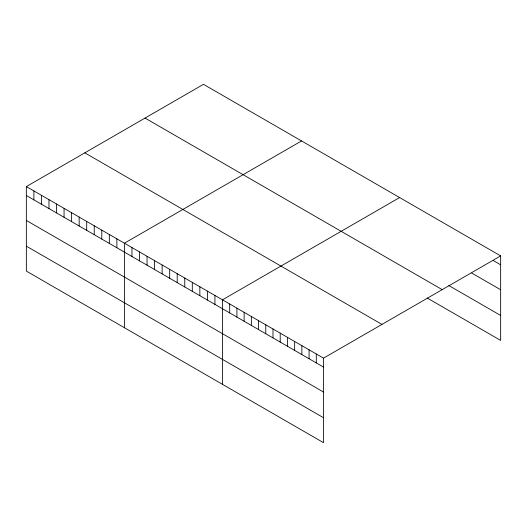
<?xml version="1.0" encoding="UTF-8"?>
<svg xmlns="http://www.w3.org/2000/svg" width="527" height="527" viewBox="0 0 527 527"><rect width="100%" height="100%" fill="white"/><g stroke="black" fill="none" stroke-linecap="round" stroke-linejoin="round"><path stroke-width="0.79" d="M26.35 186.591L323.512 358.156L323.512 442.673L26.35 271.109L26.35 186.591L203.488 84.327L500.65 255.891L500.65 340.409L427.173 297.986M301.549 140.94L124.412 243.21L124.412 327.728M399.618 197.559L222.48 299.823L222.48 384.341M323.512 358.156L500.65 255.891M493.43 260.634L500.65 264.804M471.784 273.085L500.65 289.751M448.82 285.535L500.65 315.456M145.03 118.074L442.193 289.639M84.807 152.843L381.97 324.408M26.35 195.51L323.512 367.075M26.35 220.457L323.512 392.022M26.35 246.162L323.512 417.727M316.292 353.992L316.292 362.905M309.079 349.823L309.079 358.742M301.859 345.659L301.859 354.572M294.646 341.489L294.646 350.409M287.426 337.326L287.426 346.239M280.212 333.156L280.212 342.076M272.993 328.993L272.993 337.906M265.779 324.823L265.779 333.743M258.559 320.66L258.559 329.573M251.346 316.49L251.346 325.409M244.126 312.327L244.126 321.239M236.913 308.157L236.913 317.076M229.693 303.993L229.693 312.906M214.93 295.469L214.93 304.389M207.388 291.115L207.388 300.028M199.845 286.76L199.845 295.673M192.302 282.406L192.302 291.319M184.76 278.052L184.76 286.965M177.217 273.697L177.217 282.61M169.674 269.343L169.674 278.256M162.132 264.982L162.132 273.902M154.589 260.628L154.589 269.547M147.046 256.274L147.046 265.186M139.497 251.919L139.497 260.832M131.954 247.565L131.954 256.478M116.869 238.856L116.869 247.769M109.326 234.502L109.326 243.415M101.783 230.147L101.783 239.06M94.241 225.787L94.241 234.706M86.698 221.432L86.698 230.352M79.155 217.078L79.155 225.991M71.613 212.724L71.613 221.636M64.063 208.369L64.063 217.282M56.521 204.015L56.521 212.928M48.978 199.661L48.978 208.573M41.435 195.306L41.435 204.219M33.893 190.945L33.893 199.865"/></g></svg>
